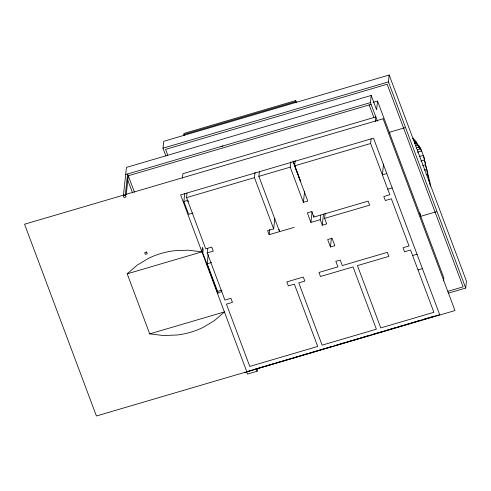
<?xml version="1.0" encoding="UTF-8"?>
<svg xmlns="http://www.w3.org/2000/svg" width="491" height="491" viewBox="0 0 491 491"><rect width="100%" height="100%" fill="white"/><g stroke="black" fill="none" stroke-linecap="round" stroke-linejoin="round"><path stroke-width="0.74" d="M246.605 371.902L438.653 314.921M134.436 192.202L127.611 173.986L125.309 195.197L125.972 196.965L124.045 197.529L123.382 195.762L126.463 167.4L371.214 95.438L376.597 109.806L377.548 101.06L373.135 102.355M126.218 194.694L128.274 175.76L371.098 104.362M165.94 156.089L162.981 148.196L163.73 141.304L389.185 75.013L466.45 281.165L465.701 288.057L448.191 293.207M184.174 135.645L183.88 133.478L295.711 100.6L296.331 102.257M182.419 178.227L182.916 173.685L375.818 116.962L375.327 121.504M193.055 213.014L188.654 214.309L183.849 201.488L184.733 193.356M371.122 138.953L370.625 143.495L389.829 194.731L383.802 196.504L385.312 200.537L391.339 198.763L409.034 245.966L403.001 247.74L404.516 251.773L410.544 249.999L433.891 312.288L380.777 327.902L357.436 265.613L388.841 256.382L387.331 252.343L342.307 265.582L340.232 260.058L335.832 261.353L337.906 266.877L318.966 272.444L320.482 276.482L353.035 266.908L376.376 329.197L322.121 345.148L298.78 282.859L304.807 281.091L303.297 277.053L286.836 281.895L288.352 285.928L294.379 284.154L317.72 346.443L249.784 366.421L226.437 304.132L232.464 302.358L230.954 298.325L224.927 300.099L207.239 252.896L213.266 251.122L211.75 247.09L205.723 248.863L186.525 197.627L187.016 193.086M188.078 201.783L188.194 200.721M149.712 333.874L224.461 311.895L214.512 320.549L203.121 327.393A77.044 69.998 6.2 0 1 177.282 334.991L163.528 335.537L149.712 333.874L127.206 273.818L201.954 251.84L202.439 247.384L203.188 249.385L202.795 252.988L218.004 293.716M207.239 252.896L207.73 248.354M221.95 290.113L217.55 291.409L207.196 263.771L208.19 254.626M294.041 227.376L269.148 234.692L267.638 230.66L273.665 228.886L254.461 177.65L255.038 172.353M279.017 229.401L279.575 231.629L258.861 176.361L259.346 171.893M269.148 234.692L269.725 229.395M246.629 371.859L247.458 374.074L257.149 371.221L257.382 369.103M273.665 228.886L274.813 218.286M296.012 102.766L295.711 100.6M295.183 160.545L294.612 165.848L307.802 201.052L303.401 202.347L290.212 167.143L290.776 161.932M303.401 202.347L304.586 191.478M320.709 215.138L320.212 219.68L310.926 222.411L312.073 211.805M320.212 219.68L322.286 225.203L326.687 223.914L324.612 218.385L369.637 205.146L368.127 201.114L313.81 217.083L313.976 215.567M322.286 225.203L323.495 214.07M324.612 218.385L325.189 213.082M330.449 246.979L327.669 239.577L332.069 238.282L334.85 245.69L330.449 246.979L331.413 238.074M377.432 121.259L370.435 102.594L371.208 95.438M465.701 288.057L388.436 81.905L389.185 75.013M383.551 163.969L382.372 174.833L386.773 173.538M413.287 139.327L413.44 137.953L414.68 141.267L414.834 139.892L416.073 143.206L414.65 143.624M416.073 143.206L416.227 141.825L414.797 142.249M415.331 145.772L417.467 145.146L417.62 143.765L418.86 147.079L416.012 147.92M418.86 147.079L419.007 145.704L420.253 149.019L417.405 149.859M420.253 149.019L420.4 147.638L424.543 158.691L424.396 160.072L425.636 163.386L425.488 164.767L427.827 172.777L427.673 174.158L428.919 177.472L428.766 178.853L430.012 182.167L429.858 183.542M443.502 280.95L443.833 277.918L377.548 101.06M246.703 371.89L252.006 370.067M217.304 292.789L217.464 292.28M127.206 273.818L137.155 265.165L148.546 258.315A77.044 69.998 6.2 0 1 174.385 250.723L188.139 250.177L201.954 251.84M253.479 369.631L275.5 363.125M276.795 362.757L332.02 346.419M334.917 345.578L345.234 342.515M346.689 342.104L358.461 338.624M359.915 338.176L370.232 335.144M373.129 334.273L378.322 332.751M379.733 332.321L383.471 331.229M384.876 330.799L395.243 327.749M398.084 326.896L403.338 325.361M404.694 324.944L408.487 323.839M411.433 322.968L420.259 320.359M423.046 319.518L428.355 317.965M429.65 317.567L433.504 316.443M183.763 134.54L295.594 101.655M162.981 148.196L388.436 81.905M125.684 174.557L370.435 102.594M123.382 195.762L125.309 195.197M404.934 127.703L389.259 132.312L389.958 133.282M186.525 197.627L254.461 177.65M258.861 176.361L290.212 167.143M294.612 165.848L370.625 143.495M183.849 201.488L187.519 200.408M417.368 152.216L421.646 150.958L412.593 138.364M419.737 156.426L423.303 155.377L430.484 186.23M420.836 161.122L424.396 160.072M422.641 165.602L425.488 164.767M424.445 170.089L426.581 169.463M426.249 174.575L427.673 174.158M387.755 189.207L392.156 187.912M207.196 263.771L211.596 262.476M436.419 211.713L420.744 216.322L419.965 212.965M217.378 292.998L221.779 291.703M412.612 255.529L417.012 254.234M418.001 269.897L422.401 268.602M447.847 291.341L463.111 286.854L387.172 84.237L165.571 149.393L167.701 155.082M244.193 372.798L246.605 372.086M221.024 146.521L222.834 145.993M416.227 141.825L417.467 145.146M369.164 104.927L373.89 117.527M439.801 315.026L373.516 138.167L180.608 194.89L246.838 371.853M293.237 161.545L300.455 181.044L292.949 161.017M313.81 217.083L311.742 211.553L307.341 212.849L310.926 222.411M256.32 369.011L257.149 371.221M127.292 178.841L132.38 192.417M383.115 118.779L24.55 224.209L96.426 415.987L454.991 310.564L383.115 118.779M146.606 252.012L144.673 252.577L145.336 254.344L147.269 253.779L146.606 252.012"/></g></svg>
